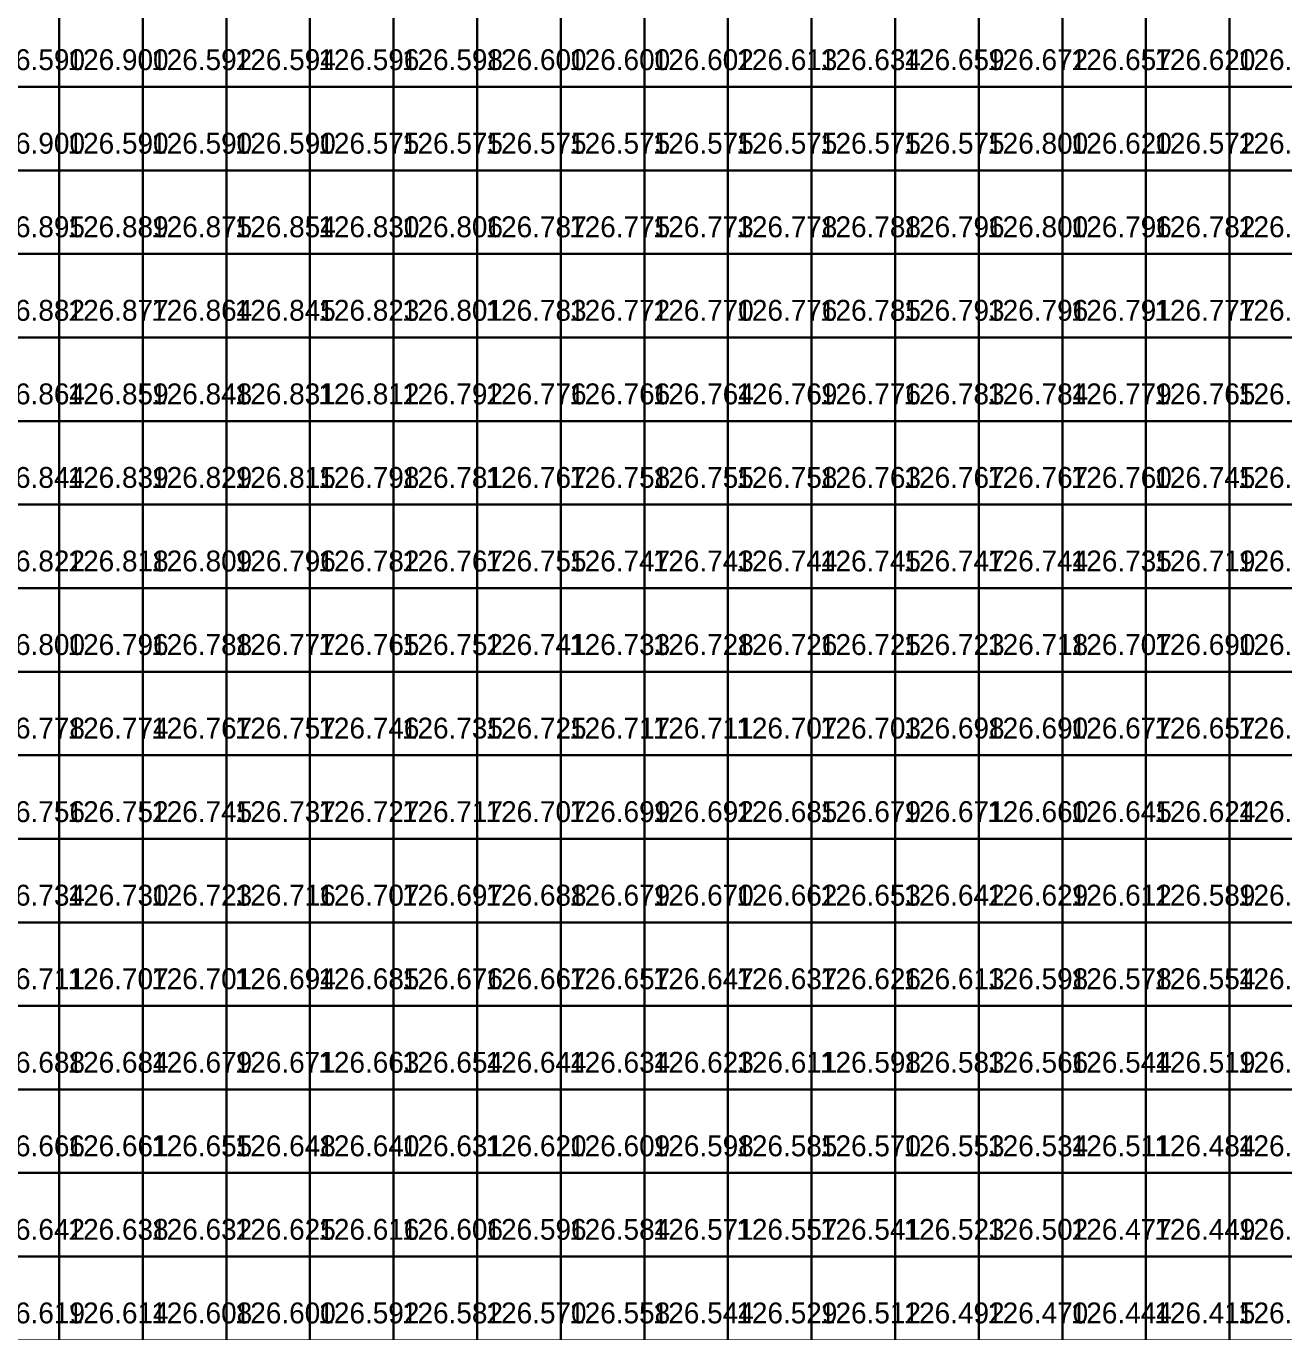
# Model space of a CAD drawing. Header units: metres. Extents: x 287857 to 287978, y 62957 to 63018.
# Drawn here: x 287902.53 to 287917.57, y 62971.93 to 62987.56 of the extents above; entities that cross this region are included whole.
import ezdxf

# ---------------------------------------------------------------- set-up
doc = ezdxf.new("R2010")
doc.units = ezdxf.units.M
for name, color, linetype, true_color in [('CIVILS-BARRIER', 7, 'Continuous', 0xf87171), ('CIVILS-INTERP', 7, 'Continuous', 0x64748b), ('CIVILS-LEVEL-TXT', 7, 'Continuous', 0x38bdf8), ('CIVILS-REAL', 7, 'Continuous', 0x38bdf8)]:
    doc.layers.add(name, color=color, linetype=linetype, true_color=true_color)

msp = doc.modelspace()

# ---------------------------------------------------------------- linework, layer by layer
at = {"layer": 'CIVILS-BARRIER'}
for points in [[(287901.925, 62986.831, 126.59), (287902.925, 62986.831, 126.59), (287902.925, 62987.831, 126.59), (287901.925, 62987.831, 126.59), (287901.925, 62986.831, 126.59)], [(287902.925, 62985.831, 126.59), (287903.925, 62985.831, 126.59), (287903.925, 62986.831, 126.59), (287902.925, 62986.831, 126.59), (287902.925, 62985.831, 126.59)], [(287903.925, 62985.831, 126.59), (287904.925, 62985.831, 126.59), (287904.925, 62986.831, 126.59), (287903.925, 62986.831, 126.59), (287903.925, 62985.831, 126.59)], [(287904.925, 62985.831, 126.59), (287905.925, 62985.831, 126.59), (287905.925, 62986.831, 126.59), (287904.925, 62986.831, 126.59), (287904.925, 62985.831, 126.59)], [(287905.925, 62985.831, 126.575), (287906.925, 62985.831, 126.575), (287906.925, 62986.831, 126.575), (287905.925, 62986.831, 126.575), (287905.925, 62985.831, 126.575)], [(287907.925, 62985.831, 126.575), (287908.925, 62985.831, 126.575), (287908.925, 62986.831, 126.575), (287907.925, 62986.831, 126.575), (287907.925, 62985.831, 126.575)], [(287908.925, 62985.831, 126.575), (287909.925, 62985.831, 126.575), (287909.925, 62986.831, 126.575), (287908.925, 62986.831, 126.575), (287908.925, 62985.831, 126.575)], [(287909.925, 62985.831, 126.575), (287910.925, 62985.831, 126.575), (287910.925, 62986.831, 126.575), (287909.925, 62986.831, 126.575), (287909.925, 62985.831, 126.575)], [(287910.925, 62985.831, 126.575), (287911.925, 62985.831, 126.575), (287911.925, 62986.831, 126.575), (287910.925, 62986.831, 126.575), (287910.925, 62985.831, 126.575)], [(287911.925, 62985.831, 126.575), (287912.925, 62985.831, 126.575), (287912.925, 62986.831, 126.575), (287911.925, 62986.831, 126.575), (287911.925, 62985.831, 126.575)], [(287912.925, 62985.831, 126.575), (287913.925, 62985.831, 126.575), (287913.925, 62986.831, 126.575), (287912.925, 62986.831, 126.575), (287912.925, 62985.831, 126.575)], [(287914.925, 62985.831, 126.62), (287915.925, 62985.831, 126.62), (287915.925, 62986.831, 126.62), (287914.925, 62986.831, 126.62), (287914.925, 62985.831, 126.62)], [(287915.925, 62985.831, 126.572), (287916.925, 62985.831, 126.572), (287916.925, 62986.831, 126.572), (287915.925, 62986.831, 126.572), (287915.925, 62985.831, 126.572)], [(287916.925, 62985.831, 126.517), (287917.925, 62985.831, 126.517), (287917.925, 62986.831, 126.517), (287916.925, 62986.831, 126.517), (287916.925, 62985.831, 126.517)]]:
    msp.add_polyline3d(points, dxfattribs=at)
at = {"layer": 'CIVILS-INTERP'}
for points in [[(287903.925, 62986.831, 126.592), (287904.925, 62986.831, 126.592), (287904.925, 62987.831, 126.592), (287903.925, 62987.831, 126.592), (287903.925, 62986.831, 126.592)], [(287904.925, 62986.831, 126.594), (287905.925, 62986.831, 126.594), (287905.925, 62987.831, 126.594), (287904.925, 62987.831, 126.594), (287904.925, 62986.831, 126.594)], [(287905.925, 62986.831, 126.596), (287906.925, 62986.831, 126.596), (287906.925, 62987.831, 126.596), (287905.925, 62987.831, 126.596), (287905.925, 62986.831, 126.596)], [(287906.925, 62986.831, 126.598), (287907.925, 62986.831, 126.598), (287907.925, 62987.831, 126.598), (287906.925, 62987.831, 126.598), (287906.925, 62986.831, 126.598)], [(287907.925, 62986.831, 126.6), (287908.925, 62986.831, 126.6), (287908.925, 62987.831, 126.6), (287907.925, 62987.831, 126.6), (287907.925, 62986.831, 126.6)], [(287909.925, 62986.831, 126.602), (287910.925, 62986.831, 126.602), (287910.925, 62987.831, 126.602), (287909.925, 62987.831, 126.602), (287909.925, 62986.831, 126.602)], [(287910.925, 62986.831, 126.613), (287911.925, 62986.831, 126.613), (287911.925, 62987.831, 126.613), (287910.925, 62987.831, 126.613), (287910.925, 62986.831, 126.613)], [(287911.925, 62986.831, 126.634), (287912.925, 62986.831, 126.634), (287912.925, 62987.831, 126.634), (287911.925, 62987.831, 126.634), (287911.925, 62986.831, 126.634)], [(287912.925, 62986.831, 126.659), (287913.925, 62986.831, 126.659), (287913.925, 62987.831, 126.659), (287912.925, 62987.831, 126.659), (287912.925, 62986.831, 126.659)], [(287913.925, 62986.831, 126.672), (287914.925, 62986.831, 126.672), (287914.925, 62987.831, 126.672), (287913.925, 62987.831, 126.672), (287913.925, 62986.831, 126.672)], [(287914.925, 62986.831, 126.657), (287915.925, 62986.831, 126.657), (287915.925, 62987.831, 126.657), (287914.925, 62987.831, 126.657), (287914.925, 62986.831, 126.657)], [(287915.925, 62986.831, 126.62), (287916.925, 62986.831, 126.62), (287916.925, 62987.831, 126.62), (287915.925, 62987.831, 126.62), (287915.925, 62986.831, 126.62)], [(287916.925, 62986.831, 126.572), (287917.925, 62986.831, 126.572), (287917.925, 62987.831, 126.572), (287916.925, 62987.831, 126.572), (287916.925, 62986.831, 126.572)], [(287901.925, 62984.831, 126.895), (287902.925, 62984.831, 126.895), (287902.925, 62985.831, 126.895), (287901.925, 62985.831, 126.895), (287901.925, 62984.831, 126.895)], [(287902.925, 62984.831, 126.889), (287903.925, 62984.831, 126.889), (287903.925, 62985.831, 126.889), (287902.925, 62985.831, 126.889), (287902.925, 62984.831, 126.889)], [(287903.925, 62984.831, 126.875), (287904.925, 62984.831, 126.875), (287904.925, 62985.831, 126.875), (287903.925, 62985.831, 126.875), (287903.925, 62984.831, 126.875)], [(287904.925, 62984.831, 126.854), (287905.925, 62984.831, 126.854), (287905.925, 62985.831, 126.854), (287904.925, 62985.831, 126.854), (287904.925, 62984.831, 126.854)], [(287905.925, 62984.831, 126.83), (287906.925, 62984.831, 126.83), (287906.925, 62985.831, 126.83), (287905.925, 62985.831, 126.83), (287905.925, 62984.831, 126.83)], [(287906.925, 62984.831, 126.806), (287907.925, 62984.831, 126.806), (287907.925, 62985.831, 126.806), (287906.925, 62985.831, 126.806), (287906.925, 62984.831, 126.806)], [(287907.925, 62984.831, 126.787), (287908.925, 62984.831, 126.787), (287908.925, 62985.831, 126.787), (287907.925, 62985.831, 126.787), (287907.925, 62984.831, 126.787)], [(287908.925, 62984.831, 126.775), (287909.925, 62984.831, 126.775), (287909.925, 62985.831, 126.775), (287908.925, 62985.831, 126.775), (287908.925, 62984.831, 126.775)], [(287909.925, 62984.831, 126.773), (287910.925, 62984.831, 126.773), (287910.925, 62985.831, 126.773), (287909.925, 62985.831, 126.773), (287909.925, 62984.831, 126.773)], [(287910.925, 62984.831, 126.778), (287911.925, 62984.831, 126.778), (287911.925, 62985.831, 126.778), (287910.925, 62985.831, 126.778), (287910.925, 62984.831, 126.778)], [(287911.925, 62984.831, 126.788), (287912.925, 62984.831, 126.788), (287912.925, 62985.831, 126.788), (287911.925, 62985.831, 126.788), (287911.925, 62984.831, 126.788)], [(287912.925, 62984.831, 126.796), (287913.925, 62984.831, 126.796), (287913.925, 62985.831, 126.796), (287912.925, 62985.831, 126.796), (287912.925, 62984.831, 126.796)], [(287914.925, 62984.831, 126.796), (287915.925, 62984.831, 126.796), (287915.925, 62985.831, 126.796), (287914.925, 62985.831, 126.796), (287914.925, 62984.831, 126.796)], [(287915.925, 62984.831, 126.782), (287916.925, 62984.831, 126.782), (287916.925, 62985.831, 126.782), (287915.925, 62985.831, 126.782), (287915.925, 62984.831, 126.782)], [(287916.925, 62984.831, 126.758), (287917.925, 62984.831, 126.758), (287917.925, 62985.831, 126.758), (287916.925, 62985.831, 126.758), (287916.925, 62984.831, 126.758)], [(287901.925, 62983.831, 126.882), (287902.925, 62983.831, 126.882), (287902.925, 62984.831, 126.882), (287901.925, 62984.831, 126.882), (287901.925, 62983.831, 126.882)], [(287902.925, 62983.831, 126.877), (287903.925, 62983.831, 126.877), (287903.925, 62984.831, 126.877), (287902.925, 62984.831, 126.877), (287902.925, 62983.831, 126.877)], [(287903.925, 62983.831, 126.864), (287904.925, 62983.831, 126.864), (287904.925, 62984.831, 126.864), (287903.925, 62984.831, 126.864), (287903.925, 62983.831, 126.864)], [(287904.925, 62983.831, 126.845), (287905.925, 62983.831, 126.845), (287905.925, 62984.831, 126.845), (287904.925, 62984.831, 126.845), (287904.925, 62983.831, 126.845)], [(287905.925, 62983.831, 126.823), (287906.925, 62983.831, 126.823), (287906.925, 62984.831, 126.823), (287905.925, 62984.831, 126.823), (287905.925, 62983.831, 126.823)], [(287906.925, 62983.831, 126.801), (287907.925, 62983.831, 126.801), (287907.925, 62984.831, 126.801), (287906.925, 62984.831, 126.801), (287906.925, 62983.831, 126.801)], [(287907.925, 62983.831, 126.783), (287908.925, 62983.831, 126.783), (287908.925, 62984.831, 126.783), (287907.925, 62984.831, 126.783), (287907.925, 62983.831, 126.783)], [(287908.925, 62983.831, 126.772), (287909.925, 62983.831, 126.772), (287909.925, 62984.831, 126.772), (287908.925, 62984.831, 126.772), (287908.925, 62983.831, 126.772)], [(287909.925, 62983.831, 126.77), (287910.925, 62983.831, 126.77), (287910.925, 62984.831, 126.77), (287909.925, 62984.831, 126.77), (287909.925, 62983.831, 126.77)], [(287910.925, 62983.831, 126.776), (287911.925, 62983.831, 126.776), (287911.925, 62984.831, 126.776), (287910.925, 62984.831, 126.776), (287910.925, 62983.831, 126.776)], [(287911.925, 62983.831, 126.785), (287912.925, 62983.831, 126.785), (287912.925, 62984.831, 126.785), (287911.925, 62984.831, 126.785), (287911.925, 62983.831, 126.785)], [(287912.925, 62983.831, 126.793), (287913.925, 62983.831, 126.793), (287913.925, 62984.831, 126.793), (287912.925, 62984.831, 126.793), (287912.925, 62983.831, 126.793)], [(287913.925, 62983.831, 126.796), (287914.925, 62983.831, 126.796), (287914.925, 62984.831, 126.796), (287913.925, 62984.831, 126.796), (287913.925, 62983.831, 126.796)], [(287914.925, 62983.831, 126.791), (287915.925, 62983.831, 126.791), (287915.925, 62984.831, 126.791), (287914.925, 62984.831, 126.791), (287914.925, 62983.831, 126.791)], [(287915.925, 62983.831, 126.777), (287916.925, 62983.831, 126.777), (287916.925, 62984.831, 126.777), (287915.925, 62984.831, 126.777), (287915.925, 62983.831, 126.777)], [(287916.925, 62983.831, 126.753), (287917.925, 62983.831, 126.753), (287917.925, 62984.831, 126.753), (287916.925, 62984.831, 126.753), (287916.925, 62983.831, 126.753)], [(287901.925, 62982.831, 126.864), (287902.925, 62982.831, 126.864), (287902.925, 62983.831, 126.864), (287901.925, 62983.831, 126.864), (287901.925, 62982.831, 126.864)], [(287902.925, 62982.831, 126.859), (287903.925, 62982.831, 126.859), (287903.925, 62983.831, 126.859), (287902.925, 62983.831, 126.859), (287902.925, 62982.831, 126.859)], [(287903.925, 62982.831, 126.848), (287904.925, 62982.831, 126.848), (287904.925, 62983.831, 126.848), (287903.925, 62983.831, 126.848), (287903.925, 62982.831, 126.848)], [(287904.925, 62982.831, 126.831), (287905.925, 62982.831, 126.831), (287905.925, 62983.831, 126.831), (287904.925, 62983.831, 126.831), (287904.925, 62982.831, 126.831)], [(287905.925, 62982.831, 126.812), (287906.925, 62982.831, 126.812), (287906.925, 62983.831, 126.812), (287905.925, 62983.831, 126.812), (287905.925, 62982.831, 126.812)], [(287906.925, 62982.831, 126.792), (287907.925, 62982.831, 126.792), (287907.925, 62983.831, 126.792), (287906.925, 62983.831, 126.792), (287906.925, 62982.831, 126.792)], [(287907.925, 62982.831, 126.776), (287908.925, 62982.831, 126.776), (287908.925, 62983.831, 126.776), (287907.925, 62983.831, 126.776), (287907.925, 62982.831, 126.776)], [(287908.925, 62982.831, 126.766), (287909.925, 62982.831, 126.766), (287909.925, 62983.831, 126.766), (287908.925, 62983.831, 126.766), (287908.925, 62982.831, 126.766)], [(287909.925, 62982.831, 126.764), (287910.925, 62982.831, 126.764), (287910.925, 62983.831, 126.764), (287909.925, 62983.831, 126.764), (287909.925, 62982.831, 126.764)], [(287910.925, 62982.831, 126.769), (287911.925, 62982.831, 126.769), (287911.925, 62983.831, 126.769), (287910.925, 62983.831, 126.769), (287910.925, 62982.831, 126.769)], [(287911.925, 62982.831, 126.776), (287912.925, 62982.831, 126.776), (287912.925, 62983.831, 126.776), (287911.925, 62983.831, 126.776), (287911.925, 62982.831, 126.776)], [(287912.925, 62982.831, 126.783), (287913.925, 62982.831, 126.783), (287913.925, 62983.831, 126.783), (287912.925, 62983.831, 126.783), (287912.925, 62982.831, 126.783)], [(287913.925, 62982.831, 126.784), (287914.925, 62982.831, 126.784), (287914.925, 62983.831, 126.784), (287913.925, 62983.831, 126.784), (287913.925, 62982.831, 126.784)], [(287914.925, 62982.831, 126.779), (287915.925, 62982.831, 126.779), (287915.925, 62983.831, 126.779), (287914.925, 62983.831, 126.779), (287914.925, 62982.831, 126.779)], [(287915.925, 62982.831, 126.765), (287916.925, 62982.831, 126.765), (287916.925, 62983.831, 126.765), (287915.925, 62983.831, 126.765), (287915.925, 62982.831, 126.765)], [(287916.925, 62982.831, 126.74), (287917.925, 62982.831, 126.74), (287917.925, 62983.831, 126.74), (287916.925, 62983.831, 126.74), (287916.925, 62982.831, 126.74)], [(287901.925, 62981.831, 126.844), (287902.925, 62981.831, 126.844), (287902.925, 62982.831, 126.844), (287901.925, 62982.831, 126.844), (287901.925, 62981.831, 126.844)], [(287902.925, 62981.831, 126.839), (287903.925, 62981.831, 126.839), (287903.925, 62982.831, 126.839), (287902.925, 62982.831, 126.839), (287902.925, 62981.831, 126.839)], [(287903.925, 62981.831, 126.829), (287904.925, 62981.831, 126.829), (287904.925, 62982.831, 126.829), (287903.925, 62982.831, 126.829), (287903.925, 62981.831, 126.829)], [(287904.925, 62981.831, 126.815), (287905.925, 62981.831, 126.815), (287905.925, 62982.831, 126.815), (287904.925, 62982.831, 126.815), (287904.925, 62981.831, 126.815)], [(287905.925, 62981.831, 126.798), (287906.925, 62981.831, 126.798), (287906.925, 62982.831, 126.798), (287905.925, 62982.831, 126.798), (287905.925, 62981.831, 126.798)], [(287906.925, 62981.831, 126.781), (287907.925, 62981.831, 126.781), (287907.925, 62982.831, 126.781), (287906.925, 62982.831, 126.781), (287906.925, 62981.831, 126.781)], [(287907.925, 62981.831, 126.767), (287908.925, 62981.831, 126.767), (287908.925, 62982.831, 126.767), (287907.925, 62982.831, 126.767), (287907.925, 62981.831, 126.767)], [(287908.925, 62981.831, 126.758), (287909.925, 62981.831, 126.758), (287909.925, 62982.831, 126.758), (287908.925, 62982.831, 126.758), (287908.925, 62981.831, 126.758)], [(287909.925, 62981.831, 126.755), (287910.925, 62981.831, 126.755), (287910.925, 62982.831, 126.755), (287909.925, 62982.831, 126.755), (287909.925, 62981.831, 126.755)], [(287910.925, 62981.831, 126.758), (287911.925, 62981.831, 126.758), (287911.925, 62982.831, 126.758), (287910.925, 62982.831, 126.758), (287910.925, 62981.831, 126.758)], [(287911.925, 62981.831, 126.763), (287912.925, 62981.831, 126.763), (287912.925, 62982.831, 126.763), (287911.925, 62982.831, 126.763), (287911.925, 62981.831, 126.763)], [(287912.925, 62981.831, 126.767), (287913.925, 62981.831, 126.767), (287913.925, 62982.831, 126.767), (287912.925, 62982.831, 126.767), (287912.925, 62981.831, 126.767)], [(287913.925, 62981.831, 126.767), (287914.925, 62981.831, 126.767), (287914.925, 62982.831, 126.767), (287913.925, 62982.831, 126.767), (287913.925, 62981.831, 126.767)], [(287914.925, 62981.831, 126.76), (287915.925, 62981.831, 126.76), (287915.925, 62982.831, 126.76), (287914.925, 62982.831, 126.76), (287914.925, 62981.831, 126.76)], [(287915.925, 62981.831, 126.745), (287916.925, 62981.831, 126.745), (287916.925, 62982.831, 126.745), (287915.925, 62982.831, 126.745), (287915.925, 62981.831, 126.745)], [(287916.925, 62981.831, 126.72), (287917.925, 62981.831, 126.72), (287917.925, 62982.831, 126.72), (287916.925, 62982.831, 126.72), (287916.925, 62981.831, 126.72)], [(287901.925, 62980.831, 126.822), (287902.925, 62980.831, 126.822), (287902.925, 62981.831, 126.822), (287901.925, 62981.831, 126.822), (287901.925, 62980.831, 126.822)], [(287902.925, 62980.831, 126.818), (287903.925, 62980.831, 126.818), (287903.925, 62981.831, 126.818), (287902.925, 62981.831, 126.818), (287902.925, 62980.831, 126.818)], [(287903.925, 62980.831, 126.809), (287904.925, 62980.831, 126.809), (287904.925, 62981.831, 126.809), (287903.925, 62981.831, 126.809), (287903.925, 62980.831, 126.809)], [(287904.925, 62980.831, 126.796), (287905.925, 62980.831, 126.796), (287905.925, 62981.831, 126.796), (287904.925, 62981.831, 126.796), (287904.925, 62980.831, 126.796)], [(287905.925, 62980.831, 126.782), (287906.925, 62980.831, 126.782), (287906.925, 62981.831, 126.782), (287905.925, 62981.831, 126.782), (287905.925, 62980.831, 126.782)], [(287906.925, 62980.831, 126.767), (287907.925, 62980.831, 126.767), (287907.925, 62981.831, 126.767), (287906.925, 62981.831, 126.767), (287906.925, 62980.831, 126.767)], [(287907.925, 62980.831, 126.755), (287908.925, 62980.831, 126.755), (287908.925, 62981.831, 126.755), (287907.925, 62981.831, 126.755), (287907.925, 62980.831, 126.755)], [(287908.925, 62980.831, 126.747), (287909.925, 62980.831, 126.747), (287909.925, 62981.831, 126.747), (287908.925, 62981.831, 126.747), (287908.925, 62980.831, 126.747)], [(287909.925, 62980.831, 126.743), (287910.925, 62980.831, 126.743), (287910.925, 62981.831, 126.743), (287909.925, 62981.831, 126.743), (287909.925, 62980.831, 126.743)], [(287910.925, 62980.831, 126.744), (287911.925, 62980.831, 126.744), (287911.925, 62981.831, 126.744), (287910.925, 62981.831, 126.744), (287910.925, 62980.831, 126.744)], [(287911.925, 62980.831, 126.745), (287912.925, 62980.831, 126.745), (287912.925, 62981.831, 126.745), (287911.925, 62981.831, 126.745), (287911.925, 62980.831, 126.745)], [(287912.925, 62980.831, 126.747), (287913.925, 62980.831, 126.747), (287913.925, 62981.831, 126.747), (287912.925, 62981.831, 126.747), (287912.925, 62980.831, 126.747)], [(287913.925, 62980.831, 126.744), (287914.925, 62980.831, 126.744), (287914.925, 62981.831, 126.744), (287913.925, 62981.831, 126.744), (287913.925, 62980.831, 126.744)], [(287914.925, 62980.831, 126.735), (287915.925, 62980.831, 126.735), (287915.925, 62981.831, 126.735), (287914.925, 62981.831, 126.735), (287914.925, 62980.831, 126.735)], [(287915.925, 62980.831, 126.719), (287916.925, 62980.831, 126.719), (287916.925, 62981.831, 126.719), (287915.925, 62981.831, 126.719), (287915.925, 62980.831, 126.719)], [(287916.925, 62980.831, 126.694), (287917.925, 62980.831, 126.694), (287917.925, 62981.831, 126.694), (287916.925, 62981.831, 126.694), (287916.925, 62980.831, 126.694)], [(287901.925, 62979.831, 126.8), (287902.925, 62979.831, 126.8), (287902.925, 62980.831, 126.8), (287901.925, 62980.831, 126.8), (287901.925, 62979.831, 126.8)], [(287902.925, 62979.831, 126.796), (287903.925, 62979.831, 126.796), (287903.925, 62980.831, 126.796), (287902.925, 62980.831, 126.796), (287902.925, 62979.831, 126.796)], [(287903.925, 62979.831, 126.788), (287904.925, 62979.831, 126.788), (287904.925, 62980.831, 126.788), (287903.925, 62980.831, 126.788), (287903.925, 62979.831, 126.788)], [(287904.925, 62979.831, 126.777), (287905.925, 62979.831, 126.777), (287905.925, 62980.831, 126.777), (287904.925, 62980.831, 126.777), (287904.925, 62979.831, 126.777)], [(287905.925, 62979.831, 126.765), (287906.925, 62979.831, 126.765), (287906.925, 62980.831, 126.765), (287905.925, 62980.831, 126.765), (287905.925, 62979.831, 126.765)], [(287906.925, 62979.831, 126.752), (287907.925, 62979.831, 126.752), (287907.925, 62980.831, 126.752), (287906.925, 62980.831, 126.752), (287906.925, 62979.831, 126.752)], [(287907.925, 62979.831, 126.741), (287908.925, 62979.831, 126.741), (287908.925, 62980.831, 126.741), (287907.925, 62980.831, 126.741), (287907.925, 62979.831, 126.741)], [(287908.925, 62979.831, 126.733), (287909.925, 62979.831, 126.733), (287909.925, 62980.831, 126.733), (287908.925, 62980.831, 126.733), (287908.925, 62979.831, 126.733)], [(287909.925, 62979.831, 126.728), (287910.925, 62979.831, 126.728), (287910.925, 62980.831, 126.728), (287909.925, 62980.831, 126.728), (287909.925, 62979.831, 126.728)], [(287910.925, 62979.831, 126.726), (287911.925, 62979.831, 126.726), (287911.925, 62980.831, 126.726), (287910.925, 62980.831, 126.726), (287910.925, 62979.831, 126.726)], [(287911.925, 62979.831, 126.725), (287912.925, 62979.831, 126.725), (287912.925, 62980.831, 126.725), (287911.925, 62980.831, 126.725), (287911.925, 62979.831, 126.725)], [(287912.925, 62979.831, 126.723), (287913.925, 62979.831, 126.723), (287913.925, 62980.831, 126.723), (287912.925, 62980.831, 126.723), (287912.925, 62979.831, 126.723)], [(287913.925, 62979.831, 126.718), (287914.925, 62979.831, 126.718), (287914.925, 62980.831, 126.718), (287913.925, 62980.831, 126.718), (287913.925, 62979.831, 126.718)], [(287914.925, 62979.831, 126.707), (287915.925, 62979.831, 126.707), (287915.925, 62980.831, 126.707), (287914.925, 62980.831, 126.707), (287914.925, 62979.831, 126.707)], [(287915.925, 62979.831, 126.69), (287916.925, 62979.831, 126.69), (287916.925, 62980.831, 126.69), (287915.925, 62980.831, 126.69), (287915.925, 62979.831, 126.69)], [(287916.925, 62979.831, 126.664), (287917.925, 62979.831, 126.664), (287917.925, 62980.831, 126.664), (287916.925, 62980.831, 126.664), (287916.925, 62979.831, 126.664)], [(287901.925, 62978.831, 126.778), (287902.925, 62978.831, 126.778), (287902.925, 62979.831, 126.778), (287901.925, 62979.831, 126.778), (287901.925, 62978.831, 126.778)], [(287902.925, 62978.831, 126.774), (287903.925, 62978.831, 126.774), (287903.925, 62979.831, 126.774), (287902.925, 62979.831, 126.774), (287902.925, 62978.831, 126.774)], [(287903.925, 62978.831, 126.767), (287904.925, 62978.831, 126.767), (287904.925, 62979.831, 126.767), (287903.925, 62979.831, 126.767), (287903.925, 62978.831, 126.767)], [(287904.925, 62978.831, 126.757), (287905.925, 62978.831, 126.757), (287905.925, 62979.831, 126.757), (287904.925, 62979.831, 126.757), (287904.925, 62978.831, 126.757)], [(287905.925, 62978.831, 126.746), (287906.925, 62978.831, 126.746), (287906.925, 62979.831, 126.746), (287905.925, 62979.831, 126.746), (287905.925, 62978.831, 126.746)], [(287906.925, 62978.831, 126.735), (287907.925, 62978.831, 126.735), (287907.925, 62979.831, 126.735), (287906.925, 62979.831, 126.735), (287906.925, 62978.831, 126.735)], [(287907.925, 62978.831, 126.725), (287908.925, 62978.831, 126.725), (287908.925, 62979.831, 126.725), (287907.925, 62979.831, 126.725), (287907.925, 62978.831, 126.725)], [(287908.925, 62978.831, 126.717), (287909.925, 62978.831, 126.717), (287909.925, 62979.831, 126.717), (287908.925, 62979.831, 126.717), (287908.925, 62978.831, 126.717)], [(287909.925, 62978.831, 126.711), (287910.925, 62978.831, 126.711), (287910.925, 62979.831, 126.711), (287909.925, 62979.831, 126.711), (287909.925, 62978.831, 126.711)], [(287910.925, 62978.831, 126.707), (287911.925, 62978.831, 126.707), (287911.925, 62979.831, 126.707), (287910.925, 62979.831, 126.707), (287910.925, 62978.831, 126.707)], [(287911.925, 62978.831, 126.703), (287912.925, 62978.831, 126.703), (287912.925, 62979.831, 126.703), (287911.925, 62979.831, 126.703), (287911.925, 62978.831, 126.703)], [(287912.925, 62978.831, 126.698), (287913.925, 62978.831, 126.698), (287913.925, 62979.831, 126.698), (287912.925, 62979.831, 126.698), (287912.925, 62978.831, 126.698)], [(287913.925, 62978.831, 126.69), (287914.925, 62978.831, 126.69), (287914.925, 62979.831, 126.69), (287913.925, 62979.831, 126.69), (287913.925, 62978.831, 126.69)], [(287914.925, 62978.831, 126.677), (287915.925, 62978.831, 126.677), (287915.925, 62979.831, 126.677), (287914.925, 62979.831, 126.677), (287914.925, 62978.831, 126.677)], [(287915.925, 62978.831, 126.657), (287916.925, 62978.831, 126.657), (287916.925, 62979.831, 126.657), (287915.925, 62979.831, 126.657), (287915.925, 62978.831, 126.657)], [(287916.925, 62978.831, 126.631), (287917.925, 62978.831, 126.631), (287917.925, 62979.831, 126.631), (287916.925, 62979.831, 126.631), (287916.925, 62978.831, 126.631)], [(287901.925, 62977.831, 126.756), (287902.925, 62977.831, 126.756), (287902.925, 62978.831, 126.756), (287901.925, 62978.831, 126.756), (287901.925, 62977.831, 126.756)], [(287902.925, 62977.831, 126.752), (287903.925, 62977.831, 126.752), (287903.925, 62978.831, 126.752), (287902.925, 62978.831, 126.752), (287902.925, 62977.831, 126.752)], [(287903.925, 62977.831, 126.745), (287904.925, 62977.831, 126.745), (287904.925, 62978.831, 126.745), (287903.925, 62978.831, 126.745), (287903.925, 62977.831, 126.745)], [(287904.925, 62977.831, 126.737), (287905.925, 62977.831, 126.737), (287905.925, 62978.831, 126.737), (287904.925, 62978.831, 126.737), (287904.925, 62977.831, 126.737)], [(287905.925, 62977.831, 126.727), (287906.925, 62977.831, 126.727), (287906.925, 62978.831, 126.727), (287905.925, 62978.831, 126.727), (287905.925, 62977.831, 126.727)], [(287906.925, 62977.831, 126.717), (287907.925, 62977.831, 126.717), (287907.925, 62978.831, 126.717), (287906.925, 62978.831, 126.717), (287906.925, 62977.831, 126.717)], [(287907.925, 62977.831, 126.707), (287908.925, 62977.831, 126.707), (287908.925, 62978.831, 126.707), (287907.925, 62978.831, 126.707), (287907.925, 62977.831, 126.707)], [(287908.925, 62977.831, 126.699), (287909.925, 62977.831, 126.699), (287909.925, 62978.831, 126.699), (287908.925, 62978.831, 126.699), (287908.925, 62977.831, 126.699)], [(287909.925, 62977.831, 126.692), (287910.925, 62977.831, 126.692), (287910.925, 62978.831, 126.692), (287909.925, 62978.831, 126.692), (287909.925, 62977.831, 126.692)], [(287910.925, 62977.831, 126.685), (287911.925, 62977.831, 126.685), (287911.925, 62978.831, 126.685), (287910.925, 62978.831, 126.685), (287910.925, 62977.831, 126.685)], [(287911.925, 62977.831, 126.679), (287912.925, 62977.831, 126.679), (287912.925, 62978.831, 126.679), (287911.925, 62978.831, 126.679), (287911.925, 62977.831, 126.679)], [(287912.925, 62977.831, 126.671), (287913.925, 62977.831, 126.671), (287913.925, 62978.831, 126.671), (287912.925, 62978.831, 126.671), (287912.925, 62977.831, 126.671)], [(287913.925, 62977.831, 126.66), (287914.925, 62977.831, 126.66), (287914.925, 62978.831, 126.66), (287913.925, 62978.831, 126.66), (287913.925, 62977.831, 126.66)], [(287914.925, 62977.831, 126.645), (287915.925, 62977.831, 126.645), (287915.925, 62978.831, 126.645), (287914.925, 62978.831, 126.645), (287914.925, 62977.831, 126.645)], [(287915.925, 62977.831, 126.624), (287916.925, 62977.831, 126.624), (287916.925, 62978.831, 126.624), (287915.925, 62978.831, 126.624), (287915.925, 62977.831, 126.624)], [(287916.925, 62977.831, 126.596), (287917.925, 62977.831, 126.596), (287917.925, 62978.831, 126.596), (287916.925, 62978.831, 126.596), (287916.925, 62977.831, 126.596)], [(287901.925, 62976.831, 126.734), (287902.925, 62976.831, 126.734), (287902.925, 62977.831, 126.734), (287901.925, 62977.831, 126.734), (287901.925, 62976.831, 126.734)], [(287902.925, 62976.831, 126.73), (287903.925, 62976.831, 126.73), (287903.925, 62977.831, 126.73), (287902.925, 62977.831, 126.73), (287902.925, 62976.831, 126.73)], [(287903.925, 62976.831, 126.723), (287904.925, 62976.831, 126.723), (287904.925, 62977.831, 126.723), (287903.925, 62977.831, 126.723), (287903.925, 62976.831, 126.723)], [(287904.925, 62976.831, 126.716), (287905.925, 62976.831, 126.716), (287905.925, 62977.831, 126.716), (287904.925, 62977.831, 126.716), (287904.925, 62976.831, 126.716)], [(287905.925, 62976.831, 126.707), (287906.925, 62976.831, 126.707), (287906.925, 62977.831, 126.707), (287905.925, 62977.831, 126.707), (287905.925, 62976.831, 126.707)], [(287906.925, 62976.831, 126.697), (287907.925, 62976.831, 126.697), (287907.925, 62977.831, 126.697), (287906.925, 62977.831, 126.697), (287906.925, 62976.831, 126.697)], [(287907.925, 62976.831, 126.688), (287908.925, 62976.831, 126.688), (287908.925, 62977.831, 126.688), (287907.925, 62977.831, 126.688), (287907.925, 62976.831, 126.688)], [(287908.925, 62976.831, 126.679), (287909.925, 62976.831, 126.679), (287909.925, 62977.831, 126.679), (287908.925, 62977.831, 126.679), (287908.925, 62976.831, 126.679)], [(287909.925, 62976.831, 126.67), (287910.925, 62976.831, 126.67), (287910.925, 62977.831, 126.67), (287909.925, 62977.831, 126.67), (287909.925, 62976.831, 126.67)], [(287910.925, 62976.831, 126.662), (287911.925, 62976.831, 126.662), (287911.925, 62977.831, 126.662), (287910.925, 62977.831, 126.662), (287910.925, 62976.831, 126.662)], [(287911.925, 62976.831, 126.653), (287912.925, 62976.831, 126.653), (287912.925, 62977.831, 126.653), (287911.925, 62977.831, 126.653), (287911.925, 62976.831, 126.653)], [(287912.925, 62976.831, 126.642), (287913.925, 62976.831, 126.642), (287913.925, 62977.831, 126.642), (287912.925, 62977.831, 126.642), (287912.925, 62976.831, 126.642)], [(287913.925, 62976.831, 126.629), (287914.925, 62976.831, 126.629), (287914.925, 62977.831, 126.629), (287913.925, 62977.831, 126.629), (287913.925, 62976.831, 126.629)], [(287914.925, 62976.831, 126.612), (287915.925, 62976.831, 126.612), (287915.925, 62977.831, 126.612), (287914.925, 62977.831, 126.612), (287914.925, 62976.831, 126.612)], [(287915.925, 62976.831, 126.589), (287916.925, 62976.831, 126.589), (287916.925, 62977.831, 126.589), (287915.925, 62977.831, 126.589), (287915.925, 62976.831, 126.589)], [(287916.925, 62976.831, 126.56), (287917.925, 62976.831, 126.56), (287917.925, 62977.831, 126.56), (287916.925, 62977.831, 126.56), (287916.925, 62976.831, 126.56)], [(287901.925, 62975.831, 126.711), (287902.925, 62975.831, 126.711), (287902.925, 62976.831, 126.711), (287901.925, 62976.831, 126.711), (287901.925, 62975.831, 126.711)], [(287902.925, 62975.831, 126.707), (287903.925, 62975.831, 126.707), (287903.925, 62976.831, 126.707), (287902.925, 62976.831, 126.707), (287902.925, 62975.831, 126.707)], [(287903.925, 62975.831, 126.701), (287904.925, 62975.831, 126.701), (287904.925, 62976.831, 126.701), (287903.925, 62976.831, 126.701), (287903.925, 62975.831, 126.701)], [(287904.925, 62975.831, 126.694), (287905.925, 62975.831, 126.694), (287905.925, 62976.831, 126.694), (287904.925, 62976.831, 126.694), (287904.925, 62975.831, 126.694)], [(287905.925, 62975.831, 126.685), (287906.925, 62975.831, 126.685), (287906.925, 62976.831, 126.685), (287905.925, 62976.831, 126.685), (287905.925, 62975.831, 126.685)], [(287906.925, 62975.831, 126.676), (287907.925, 62975.831, 126.676), (287907.925, 62976.831, 126.676), (287906.925, 62976.831, 126.676), (287906.925, 62975.831, 126.676)], [(287907.925, 62975.831, 126.667), (287908.925, 62975.831, 126.667), (287908.925, 62976.831, 126.667), (287907.925, 62976.831, 126.667), (287907.925, 62975.831, 126.667)], [(287908.925, 62975.831, 126.657), (287909.925, 62975.831, 126.657), (287909.925, 62976.831, 126.657), (287908.925, 62976.831, 126.657), (287908.925, 62975.831, 126.657)], [(287909.925, 62975.831, 126.647), (287910.925, 62975.831, 126.647), (287910.925, 62976.831, 126.647), (287909.925, 62976.831, 126.647), (287909.925, 62975.831, 126.647)], [(287910.925, 62975.831, 126.637), (287911.925, 62975.831, 126.637), (287911.925, 62976.831, 126.637), (287910.925, 62976.831, 126.637), (287910.925, 62975.831, 126.637)], [(287911.925, 62975.831, 126.626), (287912.925, 62975.831, 126.626), (287912.925, 62976.831, 126.626), (287911.925, 62976.831, 126.626), (287911.925, 62975.831, 126.626)], [(287912.925, 62975.831, 126.613), (287913.925, 62975.831, 126.613), (287913.925, 62976.831, 126.613), (287912.925, 62976.831, 126.613), (287912.925, 62975.831, 126.613)], [(287913.925, 62975.831, 126.598), (287914.925, 62975.831, 126.598), (287914.925, 62976.831, 126.598), (287913.925, 62976.831, 126.598), (287913.925, 62975.831, 126.598)], [(287914.925, 62975.831, 126.578), (287915.925, 62975.831, 126.578), (287915.925, 62976.831, 126.578), (287914.925, 62976.831, 126.578), (287914.925, 62975.831, 126.578)], [(287915.925, 62975.831, 126.554), (287916.925, 62975.831, 126.554), (287916.925, 62976.831, 126.554), (287915.925, 62976.831, 126.554), (287915.925, 62975.831, 126.554)], [(287916.925, 62975.831, 126.524), (287917.925, 62975.831, 126.524), (287917.925, 62976.831, 126.524), (287916.925, 62976.831, 126.524), (287916.925, 62975.831, 126.524)], [(287901.925, 62974.831, 126.688), (287902.925, 62974.831, 126.688), (287902.925, 62975.831, 126.688), (287901.925, 62975.831, 126.688), (287901.925, 62974.831, 126.688)], [(287902.925, 62974.831, 126.684), (287903.925, 62974.831, 126.684), (287903.925, 62975.831, 126.684), (287902.925, 62975.831, 126.684), (287902.925, 62974.831, 126.684)], [(287903.925, 62974.831, 126.679), (287904.925, 62974.831, 126.679), (287904.925, 62975.831, 126.679), (287903.925, 62975.831, 126.679), (287903.925, 62974.831, 126.679)], [(287904.925, 62974.831, 126.671), (287905.925, 62974.831, 126.671), (287905.925, 62975.831, 126.671), (287904.925, 62975.831, 126.671), (287904.925, 62974.831, 126.671)], [(287905.925, 62974.831, 126.663), (287906.925, 62974.831, 126.663), (287906.925, 62975.831, 126.663), (287905.925, 62975.831, 126.663), (287905.925, 62974.831, 126.663)], [(287906.925, 62974.831, 126.654), (287907.925, 62974.831, 126.654), (287907.925, 62975.831, 126.654), (287906.925, 62975.831, 126.654), (287906.925, 62974.831, 126.654)], [(287907.925, 62974.831, 126.644), (287908.925, 62974.831, 126.644), (287908.925, 62975.831, 126.644), (287907.925, 62975.831, 126.644), (287907.925, 62974.831, 126.644)], [(287908.925, 62974.831, 126.634), (287909.925, 62974.831, 126.634), (287909.925, 62975.831, 126.634), (287908.925, 62975.831, 126.634), (287908.925, 62974.831, 126.634)], [(287909.925, 62974.831, 126.623), (287910.925, 62974.831, 126.623), (287910.925, 62975.831, 126.623), (287909.925, 62975.831, 126.623), (287909.925, 62974.831, 126.623)], [(287910.925, 62974.831, 126.611), (287911.925, 62974.831, 126.611), (287911.925, 62975.831, 126.611), (287910.925, 62975.831, 126.611), (287910.925, 62974.831, 126.611)], [(287911.925, 62974.831, 126.598), (287912.925, 62974.831, 126.598), (287912.925, 62975.831, 126.598), (287911.925, 62975.831, 126.598), (287911.925, 62974.831, 126.598)], [(287912.925, 62974.831, 126.583), (287913.925, 62974.831, 126.583), (287913.925, 62975.831, 126.583), (287912.925, 62975.831, 126.583), (287912.925, 62974.831, 126.583)], [(287913.925, 62974.831, 126.566), (287914.925, 62974.831, 126.566), (287914.925, 62975.831, 126.566), (287913.925, 62975.831, 126.566), (287913.925, 62974.831, 126.566)], [(287914.925, 62974.831, 126.544), (287915.925, 62974.831, 126.544), (287915.925, 62975.831, 126.544), (287914.925, 62975.831, 126.544), (287914.925, 62974.831, 126.544)], [(287915.925, 62974.831, 126.519), (287916.925, 62974.831, 126.519), (287916.925, 62975.831, 126.519), (287915.925, 62975.831, 126.519), (287915.925, 62974.831, 126.519)], [(287916.925, 62974.831, 126.488), (287917.925, 62974.831, 126.488), (287917.925, 62975.831, 126.488), (287916.925, 62975.831, 126.488), (287916.925, 62974.831, 126.488)], [(287901.925, 62973.831, 126.666), (287902.925, 62973.831, 126.666), (287902.925, 62974.831, 126.666), (287901.925, 62974.831, 126.666), (287901.925, 62973.831, 126.666)], [(287902.925, 62973.831, 126.661), (287903.925, 62973.831, 126.661), (287903.925, 62974.831, 126.661), (287902.925, 62974.831, 126.661), (287902.925, 62973.831, 126.661)], [(287903.925, 62973.831, 126.655), (287904.925, 62973.831, 126.655), (287904.925, 62974.831, 126.655), (287903.925, 62974.831, 126.655), (287903.925, 62973.831, 126.655)], [(287904.925, 62973.831, 126.648), (287905.925, 62973.831, 126.648), (287905.925, 62974.831, 126.648), (287904.925, 62974.831, 126.648), (287904.925, 62973.831, 126.648)], [(287905.925, 62973.831, 126.64), (287906.925, 62973.831, 126.64), (287906.925, 62974.831, 126.64), (287905.925, 62974.831, 126.64), (287905.925, 62973.831, 126.64)], [(287906.925, 62973.831, 126.631), (287907.925, 62973.831, 126.631), (287907.925, 62974.831, 126.631), (287906.925, 62974.831, 126.631), (287906.925, 62973.831, 126.631)], [(287907.925, 62973.831, 126.62), (287908.925, 62973.831, 126.62), (287908.925, 62974.831, 126.62), (287907.925, 62974.831, 126.62), (287907.925, 62973.831, 126.62)], [(287908.925, 62973.831, 126.609), (287909.925, 62973.831, 126.609), (287909.925, 62974.831, 126.609), (287908.925, 62974.831, 126.609), (287908.925, 62973.831, 126.609)], [(287909.925, 62973.831, 126.598), (287910.925, 62973.831, 126.598), (287910.925, 62974.831, 126.598), (287909.925, 62974.831, 126.598), (287909.925, 62973.831, 126.598)], [(287910.925, 62973.831, 126.585), (287911.925, 62973.831, 126.585), (287911.925, 62974.831, 126.585), (287910.925, 62974.831, 126.585), (287910.925, 62973.831, 126.585)], [(287911.925, 62973.831, 126.57), (287912.925, 62973.831, 126.57), (287912.925, 62974.831, 126.57), (287911.925, 62974.831, 126.57), (287911.925, 62973.831, 126.57)], [(287912.925, 62973.831, 126.553), (287913.925, 62973.831, 126.553), (287913.925, 62974.831, 126.553), (287912.925, 62974.831, 126.553), (287912.925, 62973.831, 126.553)], [(287913.925, 62973.831, 126.534), (287914.925, 62973.831, 126.534), (287914.925, 62974.831, 126.534), (287913.925, 62974.831, 126.534), (287913.925, 62973.831, 126.534)], [(287914.925, 62973.831, 126.511), (287915.925, 62973.831, 126.511), (287915.925, 62974.831, 126.511), (287914.925, 62974.831, 126.511), (287914.925, 62973.831, 126.511)], [(287915.925, 62973.831, 126.484), (287916.925, 62973.831, 126.484), (287916.925, 62974.831, 126.484), (287915.925, 62974.831, 126.484), (287915.925, 62973.831, 126.484)], [(287916.925, 62973.831, 126.452), (287917.925, 62973.831, 126.452), (287917.925, 62974.831, 126.452), (287916.925, 62974.831, 126.452), (287916.925, 62973.831, 126.452)], [(287901.925, 62972.831, 126.642), (287902.925, 62972.831, 126.642), (287902.925, 62973.831, 126.642), (287901.925, 62973.831, 126.642), (287901.925, 62972.831, 126.642)], [(287902.925, 62972.831, 126.638), (287903.925, 62972.831, 126.638), (287903.925, 62973.831, 126.638), (287902.925, 62973.831, 126.638), (287902.925, 62972.831, 126.638)], [(287903.925, 62972.831, 126.632), (287904.925, 62972.831, 126.632), (287904.925, 62973.831, 126.632), (287903.925, 62973.831, 126.632), (287903.925, 62972.831, 126.632)], [(287904.925, 62972.831, 126.625), (287905.925, 62972.831, 126.625), (287905.925, 62973.831, 126.625), (287904.925, 62973.831, 126.625), (287904.925, 62972.831, 126.625)], [(287905.925, 62972.831, 126.616), (287906.925, 62972.831, 126.616), (287906.925, 62973.831, 126.616), (287905.925, 62973.831, 126.616), (287905.925, 62972.831, 126.616)], [(287906.925, 62972.831, 126.606), (287907.925, 62972.831, 126.606), (287907.925, 62973.831, 126.606), (287906.925, 62973.831, 126.606), (287906.925, 62972.831, 126.606)], [(287907.925, 62972.831, 126.596), (287908.925, 62972.831, 126.596), (287908.925, 62973.831, 126.596), (287907.925, 62973.831, 126.596), (287907.925, 62972.831, 126.596)], [(287908.925, 62972.831, 126.584), (287909.925, 62972.831, 126.584), (287909.925, 62973.831, 126.584), (287908.925, 62973.831, 126.584), (287908.925, 62972.831, 126.584)], [(287909.925, 62972.831, 126.571), (287910.925, 62972.831, 126.571), (287910.925, 62973.831, 126.571), (287909.925, 62973.831, 126.571), (287909.925, 62972.831, 126.571)], [(287910.925, 62972.831, 126.557), (287911.925, 62972.831, 126.557), (287911.925, 62973.831, 126.557), (287910.925, 62973.831, 126.557), (287910.925, 62972.831, 126.557)], [(287911.925, 62972.831, 126.541), (287912.925, 62972.831, 126.541), (287912.925, 62973.831, 126.541), (287911.925, 62973.831, 126.541), (287911.925, 62972.831, 126.541)], [(287912.925, 62972.831, 126.523), (287913.925, 62972.831, 126.523), (287913.925, 62973.831, 126.523), (287912.925, 62973.831, 126.523), (287912.925, 62972.831, 126.523)], [(287913.925, 62972.831, 126.502), (287914.925, 62972.831, 126.502), (287914.925, 62973.831, 126.502), (287913.925, 62973.831, 126.502), (287913.925, 62972.831, 126.502)], [(287914.925, 62972.831, 126.477), (287915.925, 62972.831, 126.477), (287915.925, 62973.831, 126.477), (287914.925, 62973.831, 126.477), (287914.925, 62972.831, 126.477)], [(287915.925, 62972.831, 126.449), (287916.925, 62972.831, 126.449), (287916.925, 62973.831, 126.449), (287915.925, 62973.831, 126.449), (287915.925, 62972.831, 126.449)], [(287916.925, 62972.831, 126.416), (287917.925, 62972.831, 126.416), (287917.925, 62973.831, 126.416), (287916.925, 62973.831, 126.416), (287916.925, 62972.831, 126.416)], [(287901.925, 62971.831, 126.619), (287902.925, 62971.831, 126.619), (287902.925, 62972.831, 126.619), (287901.925, 62972.831, 126.619), (287901.925, 62971.831, 126.619)], [(287902.925, 62971.831, 126.614), (287903.925, 62971.831, 126.614), (287903.925, 62972.831, 126.614), (287902.925, 62972.831, 126.614), (287902.925, 62971.831, 126.614)], [(287903.925, 62971.831, 126.608), (287904.925, 62971.831, 126.608), (287904.925, 62972.831, 126.608), (287903.925, 62972.831, 126.608), (287903.925, 62971.831, 126.608)], [(287904.925, 62971.831, 126.6), (287905.925, 62971.831, 126.6), (287905.925, 62972.831, 126.6), (287904.925, 62972.831, 126.6), (287904.925, 62971.831, 126.6)], [(287905.925, 62971.831, 126.592), (287906.925, 62971.831, 126.592), (287906.925, 62972.831, 126.592), (287905.925, 62972.831, 126.592), (287905.925, 62971.831, 126.592)], [(287906.925, 62971.831, 126.582), (287907.925, 62971.831, 126.582), (287907.925, 62972.831, 126.582), (287906.925, 62972.831, 126.582), (287906.925, 62971.831, 126.582)], [(287907.925, 62971.831, 126.57), (287908.925, 62971.831, 126.57), (287908.925, 62972.831, 126.57), (287907.925, 62972.831, 126.57), (287907.925, 62971.831, 126.57)], [(287908.925, 62971.831, 126.558), (287909.925, 62971.831, 126.558), (287909.925, 62972.831, 126.558), (287908.925, 62972.831, 126.558), (287908.925, 62971.831, 126.558)], [(287909.925, 62971.831, 126.544), (287910.925, 62971.831, 126.544), (287910.925, 62972.831, 126.544), (287909.925, 62972.831, 126.544), (287909.925, 62971.831, 126.544)], [(287910.925, 62971.831, 126.529), (287911.925, 62971.831, 126.529), (287911.925, 62972.831, 126.529), (287910.925, 62972.831, 126.529), (287910.925, 62971.831, 126.529)], [(287911.925, 62971.831, 126.512), (287912.925, 62971.831, 126.512), (287912.925, 62972.831, 126.512), (287911.925, 62972.831, 126.512), (287911.925, 62971.831, 126.512)], [(287912.925, 62971.831, 126.492), (287913.925, 62971.831, 126.492), (287913.925, 62972.831, 126.492), (287912.925, 62972.831, 126.492), (287912.925, 62971.831, 126.492)], [(287913.925, 62971.831, 126.47), (287914.925, 62971.831, 126.47), (287914.925, 62972.831, 126.47), (287913.925, 62972.831, 126.47), (287913.925, 62971.831, 126.47)], [(287914.925, 62971.831, 126.444), (287915.925, 62971.831, 126.444), (287915.925, 62972.831, 126.444), (287914.925, 62972.831, 126.444), (287914.925, 62971.831, 126.444)], [(287915.925, 62971.831, 126.415), (287916.925, 62971.831, 126.415), (287916.925, 62972.831, 126.415), (287915.925, 62972.831, 126.415), (287915.925, 62971.831, 126.415)], [(287916.925, 62971.831, 126.382), (287917.925, 62971.831, 126.382), (287917.925, 62972.831, 126.382), (287916.925, 62972.831, 126.382), (287916.925, 62971.831, 126.382)]]:
    msp.add_polyline3d(points, dxfattribs=at)
at = {"layer": 'CIVILS-REAL'}
for points in [[(287902.925, 62986.831, 126.9), (287903.925, 62986.831, 126.9), (287903.925, 62987.831, 126.9), (287902.925, 62987.831, 126.9), (287902.925, 62986.831, 126.9)], [(287908.925, 62986.831, 126.6), (287909.925, 62986.831, 126.6), (287909.925, 62987.831, 126.6), (287908.925, 62987.831, 126.6), (287908.925, 62986.831, 126.6)], [(287901.925, 62985.831, 126.9), (287902.925, 62985.831, 126.9), (287902.925, 62986.831, 126.9), (287901.925, 62986.831, 126.9), (287901.925, 62985.831, 126.9)], [(287906.925, 62985.831, 126.575), (287907.925, 62985.831, 126.575), (287907.925, 62986.831, 126.575), (287906.925, 62986.831, 126.575), (287906.925, 62985.831, 126.575)], [(287913.925, 62985.831, 126.8), (287914.925, 62985.831, 126.8), (287914.925, 62986.831, 126.8), (287913.925, 62986.831, 126.8), (287913.925, 62985.831, 126.8)], [(287913.925, 62984.831, 126.8), (287914.925, 62984.831, 126.8), (287914.925, 62985.831, 126.8), (287913.925, 62985.831, 126.8), (287913.925, 62984.831, 126.8)]]:
    msp.add_polyline3d(points, dxfattribs=at)

# ---------------------------------------------------------------- texts
at = {"layer": 'CIVILS-LEVEL-TXT'}
for s, p in [('126.590', (287902.025, 62987.031, 126.59)), ('126.900', (287903.025, 62987.031, 126.9)), ('126.592', (287904.025, 62987.031, 126.592)), ('126.594', (287905.025, 62987.031, 126.594)), ('126.596', (287906.025, 62987.031, 126.596)), ('126.598', (287907.025, 62987.031, 126.598)), ('126.600', (287908.025, 62987.031, 126.6)), ('126.600', (287909.025, 62987.031, 126.6)), ('126.602', (287910.025, 62987.031, 126.602)), ('126.613', (287911.025, 62987.031, 126.613)), ('126.634', (287912.025, 62987.031, 126.634)), ('126.659', (287913.025, 62987.031, 126.659)), ('126.672', (287914.025, 62987.031, 126.672)), ('126.657', (287915.025, 62987.031, 126.657)), ('126.620', (287916.025, 62987.031, 126.62)), ('126.572', (287917.025, 62987.031, 126.572)), ('126.900', (287902.025, 62986.031, 126.9)), ('126.590', (287903.025, 62986.031, 126.59)), ('126.590', (287904.025, 62986.031, 126.59)), ('126.590', (287905.025, 62986.031, 126.59)), ('126.575', (287906.025, 62986.031, 126.575)), ('126.575', (287907.025, 62986.031, 126.575)), ('126.575', (287908.025, 62986.031, 126.575)), ('126.575', (287909.025, 62986.031, 126.575)), ('126.575', (287910.025, 62986.031, 126.575)), ('126.575', (287911.025, 62986.031, 126.575)), ('126.575', (287912.025, 62986.031, 126.575)), ('126.575', (287913.025, 62986.031, 126.575)), ('126.800', (287914.025, 62986.031, 126.8)), ('126.620', (287915.025, 62986.031, 126.62)), ('126.572', (287916.025, 62986.031, 126.572)), ('126.517', (287917.025, 62986.031, 126.517)), ('126.895', (287902.025, 62985.031, 126.895)), ('126.889', (287903.025, 62985.031, 126.889)), ('126.875', (287904.025, 62985.031, 126.875)), ('126.854', (287905.025, 62985.031, 126.854)), ('126.830', (287906.025, 62985.031, 126.83)), ('126.806', (287907.025, 62985.031, 126.806)), ('126.787', (287908.025, 62985.031, 126.787)), ('126.775', (287909.025, 62985.031, 126.775)), ('126.773', (287910.025, 62985.031, 126.773)), ('126.778', (287911.025, 62985.031, 126.778)), ('126.788', (287912.025, 62985.031, 126.788)), ('126.796', (287913.025, 62985.031, 126.796)), ('126.800', (287914.025, 62985.031, 126.8)), ('126.796', (287915.025, 62985.031, 126.796)), ('126.782', (287916.025, 62985.031, 126.782)), ('126.758', (287917.025, 62985.031, 126.758)), ('126.882', (287902.025, 62984.031, 126.882)), ('126.877', (287903.025, 62984.031, 126.877)), ('126.864', (287904.025, 62984.031, 126.864)), ('126.845', (287905.025, 62984.031, 126.845)), ('126.823', (287906.025, 62984.031, 126.823)), ('126.801', (287907.025, 62984.031, 126.801)), ('126.783', (287908.025, 62984.031, 126.783)), ('126.772', (287909.025, 62984.031, 126.772)), ('126.770', (287910.025, 62984.031, 126.77)), ('126.776', (287911.025, 62984.031, 126.776)), ('126.785', (287912.025, 62984.031, 126.785)), ('126.793', (287913.025, 62984.031, 126.793)), ('126.796', (287914.025, 62984.031, 126.796)), ('126.791', (287915.025, 62984.031, 126.791)), ('126.777', (287916.025, 62984.031, 126.777)), ('126.753', (287917.025, 62984.031, 126.753)), ('126.864', (287902.025, 62983.031, 126.864)), ('126.859', (287903.025, 62983.031, 126.859)), ('126.848', (287904.025, 62983.031, 126.848)), ('126.831', (287905.025, 62983.031, 126.831)), ('126.812', (287906.025, 62983.031, 126.812)), ('126.792', (287907.025, 62983.031, 126.792)), ('126.776', (287908.025, 62983.031, 126.776)), ('126.766', (287909.025, 62983.031, 126.766)), ('126.764', (287910.025, 62983.031, 126.764)), ('126.769', (287911.025, 62983.031, 126.769)), ('126.776', (287912.025, 62983.031, 126.776)), ('126.783', (287913.025, 62983.031, 126.783)), ('126.784', (287914.025, 62983.031, 126.784)), ('126.779', (287915.025, 62983.031, 126.779)), ('126.765', (287916.025, 62983.031, 126.765)), ('126.740', (287917.025, 62983.031, 126.74)), ('126.844', (287902.025, 62982.031, 126.844)), ('126.839', (287903.025, 62982.031, 126.839)), ('126.829', (287904.025, 62982.031, 126.829)), ('126.815', (287905.025, 62982.031, 126.815)), ('126.798', (287906.025, 62982.031, 126.798)), ('126.781', (287907.025, 62982.031, 126.781)), ('126.767', (287908.025, 62982.031, 126.767)), ('126.758', (287909.025, 62982.031, 126.758)), ('126.755', (287910.025, 62982.031, 126.755)), ('126.758', (287911.025, 62982.031, 126.758)), ('126.763', (287912.025, 62982.031, 126.763)), ('126.767', (287913.025, 62982.031, 126.767)), ('126.767', (287914.025, 62982.031, 126.767)), ('126.760', (287915.025, 62982.031, 126.76)), ('126.745', (287916.025, 62982.031, 126.745)), ('126.720', (287917.025, 62982.031, 126.72)), ('126.822', (287902.025, 62981.031, 126.822)), ('126.818', (287903.025, 62981.031, 126.818)), ('126.809', (287904.025, 62981.031, 126.809)), ('126.796', (287905.025, 62981.031, 126.796)), ('126.782', (287906.025, 62981.031, 126.782)), ('126.767', (287907.025, 62981.031, 126.767)), ('126.755', (287908.025, 62981.031, 126.755)), ('126.747', (287909.025, 62981.031, 126.747)), ('126.743', (287910.025, 62981.031, 126.743)), ('126.744', (287911.025, 62981.031, 126.744)), ('126.745', (287912.025, 62981.031, 126.745)), ('126.747', (287913.025, 62981.031, 126.747)), ('126.744', (287914.025, 62981.031, 126.744)), ('126.735', (287915.025, 62981.031, 126.735)), ('126.719', (287916.025, 62981.031, 126.719)), ('126.694', (287917.025, 62981.031, 126.694)), ('126.800', (287902.025, 62980.031, 126.8)), ('126.796', (287903.025, 62980.031, 126.796)), ('126.788', (287904.025, 62980.031, 126.788)), ('126.777', (287905.025, 62980.031, 126.777)), ('126.765', (287906.025, 62980.031, 126.765)), ('126.752', (287907.025, 62980.031, 126.752)), ('126.741', (287908.025, 62980.031, 126.741)), ('126.733', (287909.025, 62980.031, 126.733)), ('126.728', (287910.025, 62980.031, 126.728)), ('126.726', (287911.025, 62980.031, 126.726)), ('126.725', (287912.025, 62980.031, 126.725)), ('126.723', (287913.025, 62980.031, 126.723)), ('126.718', (287914.025, 62980.031, 126.718)), ('126.707', (287915.025, 62980.031, 126.707)), ('126.690', (287916.025, 62980.031, 126.69)), ('126.664', (287917.025, 62980.031, 126.664)), ('126.778', (287902.025, 62979.031, 126.778)), ('126.774', (287903.025, 62979.031, 126.774)), ('126.767', (287904.025, 62979.031, 126.767)), ('126.757', (287905.025, 62979.031, 126.757)), ('126.746', (287906.025, 62979.031, 126.746)), ('126.735', (287907.025, 62979.031, 126.735)), ('126.725', (287908.025, 62979.031, 126.725)), ('126.717', (287909.025, 62979.031, 126.717)), ('126.711', (287910.025, 62979.031, 126.711)), ('126.707', (287911.025, 62979.031, 126.707)), ('126.703', (287912.025, 62979.031, 126.703)), ('126.698', (287913.025, 62979.031, 126.698)), ('126.690', (287914.025, 62979.031, 126.69)), ('126.677', (287915.025, 62979.031, 126.677)), ('126.657', (287916.025, 62979.031, 126.657)), ('126.631', (287917.025, 62979.031, 126.631)), ('126.756', (287902.025, 62978.031, 126.756)), ('126.752', (287903.025, 62978.031, 126.752)), ('126.745', (287904.025, 62978.031, 126.745)), ('126.737', (287905.025, 62978.031, 126.737)), ('126.727', (287906.025, 62978.031, 126.727)), ('126.717', (287907.025, 62978.031, 126.717)), ('126.707', (287908.025, 62978.031, 126.707)), ('126.699', (287909.025, 62978.031, 126.699)), ('126.692', (287910.025, 62978.031, 126.692)), ('126.685', (287911.025, 62978.031, 126.685)), ('126.679', (287912.025, 62978.031, 126.679)), ('126.671', (287913.025, 62978.031, 126.671)), ('126.660', (287914.025, 62978.031, 126.66)), ('126.645', (287915.025, 62978.031, 126.645)), ('126.624', (287916.025, 62978.031, 126.624)), ('126.596', (287917.025, 62978.031, 126.596)), ('126.734', (287902.025, 62977.031, 126.734)), ('126.730', (287903.025, 62977.031, 126.73)), ('126.723', (287904.025, 62977.031, 126.723)), ('126.716', (287905.025, 62977.031, 126.716)), ('126.707', (287906.025, 62977.031, 126.707)), ('126.697', (287907.025, 62977.031, 126.697)), ('126.688', (287908.025, 62977.031, 126.688)), ('126.679', (287909.025, 62977.031, 126.679)), ('126.670', (287910.025, 62977.031, 126.67)), ('126.662', (287911.025, 62977.031, 126.662)), ('126.653', (287912.025, 62977.031, 126.653)), ('126.642', (287913.025, 62977.031, 126.642)), ('126.629', (287914.025, 62977.031, 126.629)), ('126.612', (287915.025, 62977.031, 126.612)), ('126.589', (287916.025, 62977.031, 126.589)), ('126.560', (287917.025, 62977.031, 126.56)), ('126.711', (287902.025, 62976.031, 126.711)), ('126.707', (287903.025, 62976.031, 126.707)), ('126.701', (287904.025, 62976.031, 126.701)), ('126.694', (287905.025, 62976.031, 126.694)), ('126.685', (287906.025, 62976.031, 126.685)), ('126.676', (287907.025, 62976.031, 126.676)), ('126.667', (287908.025, 62976.031, 126.667)), ('126.657', (287909.025, 62976.031, 126.657)), ('126.647', (287910.025, 62976.031, 126.647)), ('126.637', (287911.025, 62976.031, 126.637)), ('126.626', (287912.025, 62976.031, 126.626)), ('126.613', (287913.025, 62976.031, 126.613)), ('126.598', (287914.025, 62976.031, 126.598)), ('126.578', (287915.025, 62976.031, 126.578)), ('126.554', (287916.025, 62976.031, 126.554)), ('126.524', (287917.025, 62976.031, 126.524)), ('126.688', (287902.025, 62975.031, 126.688)), ('126.684', (287903.025, 62975.031, 126.684)), ('126.679', (287904.025, 62975.031, 126.679)), ('126.671', (287905.025, 62975.031, 126.671)), ('126.663', (287906.025, 62975.031, 126.663)), ('126.654', (287907.025, 62975.031, 126.654)), ('126.644', (287908.025, 62975.031, 126.644)), ('126.634', (287909.025, 62975.031, 126.634)), ('126.623', (287910.025, 62975.031, 126.623)), ('126.611', (287911.025, 62975.031, 126.611)), ('126.598', (287912.025, 62975.031, 126.598)), ('126.583', (287913.025, 62975.031, 126.583)), ('126.566', (287914.025, 62975.031, 126.566)), ('126.544', (287915.025, 62975.031, 126.544)), ('126.519', (287916.025, 62975.031, 126.519)), ('126.488', (287917.025, 62975.031, 126.488)), ('126.666', (287902.025, 62974.031, 126.666)), ('126.661', (287903.025, 62974.031, 126.661)), ('126.655', (287904.025, 62974.031, 126.655)), ('126.648', (287905.025, 62974.031, 126.648)), ('126.640', (287906.025, 62974.031, 126.64)), ('126.631', (287907.025, 62974.031, 126.631)), ('126.620', (287908.025, 62974.031, 126.62)), ('126.609', (287909.025, 62974.031, 126.609)), ('126.598', (287910.025, 62974.031, 126.598)), ('126.585', (287911.025, 62974.031, 126.585)), ('126.570', (287912.025, 62974.031, 126.57)), ('126.553', (287913.025, 62974.031, 126.553)), ('126.534', (287914.025, 62974.031, 126.534)), ('126.511', (287915.025, 62974.031, 126.511)), ('126.484', (287916.025, 62974.031, 126.484)), ('126.452', (287917.025, 62974.031, 126.452)), ('126.642', (287902.025, 62973.031, 126.642)), ('126.638', (287903.025, 62973.031, 126.638)), ('126.632', (287904.025, 62973.031, 126.632)), ('126.625', (287905.025, 62973.031, 126.625)), ('126.616', (287906.025, 62973.031, 126.616)), ('126.606', (287907.025, 62973.031, 126.606)), ('126.596', (287908.025, 62973.031, 126.596)), ('126.584', (287909.025, 62973.031, 126.584)), ('126.571', (287910.025, 62973.031, 126.571)), ('126.557', (287911.025, 62973.031, 126.557)), ('126.541', (287912.025, 62973.031, 126.541)), ('126.523', (287913.025, 62973.031, 126.523)), ('126.502', (287914.025, 62973.031, 126.502)), ('126.477', (287915.025, 62973.031, 126.477)), ('126.449', (287916.025, 62973.031, 126.449)), ('126.416', (287917.025, 62973.031, 126.416)), ('126.619', (287902.025, 62972.031, 126.619)), ('126.614', (287903.025, 62972.031, 126.614)), ('126.608', (287904.025, 62972.031, 126.608)), ('126.600', (287905.025, 62972.031, 126.6)), ('126.592', (287906.025, 62972.031, 126.592)), ('126.582', (287907.025, 62972.031, 126.582)), ('126.570', (287908.025, 62972.031, 126.57)), ('126.558', (287909.025, 62972.031, 126.558)), ('126.544', (287910.025, 62972.031, 126.544)), ('126.529', (287911.025, 62972.031, 126.529)), ('126.512', (287912.025, 62972.031, 126.512)), ('126.492', (287913.025, 62972.031, 126.492)), ('126.470', (287914.025, 62972.031, 126.47)), ('126.444', (287915.025, 62972.031, 126.444)), ('126.415', (287916.025, 62972.031, 126.415)), ('126.382', (287917.025, 62972.031, 126.382))]:
    msp.add_text(s, height=0.25, dxfattribs=at).set_placement(p)

doc.saveas('drawing.dxf')
